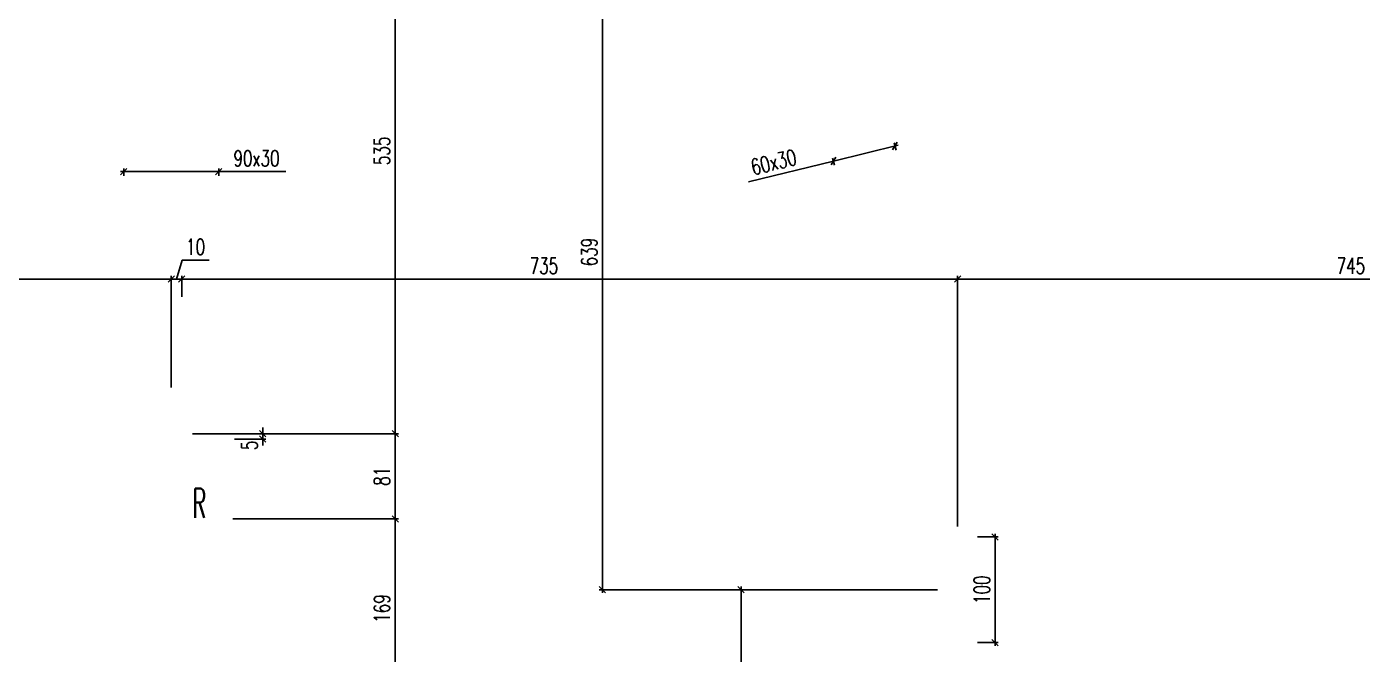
# Model space of a CAD drawing. Extents: x 307 to 786, y -197 to -94.
# Drawn here: x 409.64 to 422.29, y -118.19 to -112.25 of the extents above; entities that cross this region are included whole.
import ezdxf

# ---------------------------------------------------------------- set-up
doc = ezdxf.new("R2010")
doc.units = 0
doc.header["$LTSCALE"] = 0.5
doc.header["$MEASUREMENT"] = 0
doc.layers.get('DEFPOINTS').update_dxf_attribs({"linetype": 'CONTINUOUS'})
doc.layers.add('COTATION', color=7, linetype='CONTINUOUS')
doc.layers.add('REPERE-RAID', color=4, linetype='CONTINUOUS')
doc.styles.add('ROMANS8', font='romans.shx', dxfattribs={"width": 0.7})
doc.styles.get("Standard").update_dxf_attribs({"font": 'txt.shx'})
doc.dimstyles.new('COT50 cm', dxfattribs={"dimtxt": 0.15, "dimasz": 0.06, "dimexe": 0.03, "dimexo": 0.1, "dimgap": 0.05, "dimtad": 1, "dimdec": 0, "dimlfac": 100, "dimzin": 0, "dimdsep": 46, "dimtxsty": 'ROMANS8', "dimblk1": 'OBLIQUE', "dimblk2": 'OBLIQUE', "dimsah": 1, "dimcen": 0.03, "dimdle": 0.03, "dimclrt": 1, "dimadec": 0, "dimazin": 0, "dimtfac": 1, "dimtdec": 0, "dimtmove": 0, "dimatfit": 3, "dimfxl": 1, "dimfxlon": 1, "dimtolj": 1, "dimtzin": 0, "dimlwd": -1, "dimlwe": -1, "dimarcsym": 0})

# ---------------------------------------------------------------- blocks, each defined once
blk = doc.blocks.new('_Oblique')
at = {"layer": 'COTATION', "color": 0, "lineweight": -2}
blk.add_line((-0.5, -0.5), (0.5, 0.5), dxfattribs=at)
blk = doc.blocks.new('*D337')
at = {"layer": 'COTATION', "color": 0, "transparency": 16777216}
for p, q in [((410.53, -113.624), (411.46, -113.624)), ((410.56, -113.664), (410.56, -113.594)), ((411.46, -113.664), (411.46, -113.594)), ((411.46, -113.624), (412.095, -113.624))]:
    blk.add_line(p, q, dxfattribs=at)
at = {"layer": 'DEFPOINTS', "color": 0, "transparency": 16777216}
for p in [(411.46, -113.624), (410.56, -113.903), (411.46, -113.974)]:
    blk.add_point(p, dxfattribs=at)
at = {"layer": 'COTATION', "color": 0, "transparency": 16777216, "xscale": 0.06, "yscale": 0.06, "zscale": 0.06, "rotation": 180}
blk.add_blockref('_Oblique', (410.56, -113.624), dxfattribs=at)
at = {"layer": 'COTATION', "color": 0, "transparency": 16777216, "xscale": 0.06, "yscale": 0.06, "zscale": 0.06}
blk.add_blockref('_Oblique', (411.46, -113.624), dxfattribs=at)
at = {"layer": 'COTATION', "color": 1, "transparency": 16777216, "insert": (411.818, -113.499), "char_height": 0.15, "attachment_point": 5, "style": 'ROMANS8'}
blk.add_mtext('\\A1;90x30', dxfattribs=at)
blk = doc.blocks.new('*D342')
at = {"layer": 'COTATION', "color": 0, "transparency": 16777216}
for p, q in [((417.893, -113.375), (417.281, -113.525)), ((417.874, -113.421), (417.857, -113.353)), ((417.281, -113.525), (416.478, -113.721)), ((417.291, -113.564), (417.274, -113.496))]:
    blk.add_line(p, q, dxfattribs=at)
at = {"layer": 'DEFPOINTS', "color": 0, "transparency": 16777216}
for p in [(417.281, -113.525), (417.931, -113.657), (417.348, -113.799)]:
    blk.add_point(p, dxfattribs=at)
at = {"layer": 'COTATION', "color": 0, "transparency": 16777216, "xscale": 0.06, "yscale": 0.06, "zscale": 0.06}
for p, rotation in [((417.864, -113.383), 13.72922294700455), ((417.281, -113.525), 193.7292229470046)]:
    blk.add_blockref('_Oblique', p, dxfattribs=dict(at, rotation=rotation))
at = {"layer": 'COTATION', "color": 1, "transparency": 16777216, "insert": (416.715, -113.535), "char_height": 0.15, "attachment_point": 5, "rotation": 13.7292, "style": 'ROMANS8'}
blk.add_mtext('\\A1;60x30', dxfattribs=at)
blk = doc.blocks.new('*D359')
at = {"layer": 'COTATION', "color": 0, "transparency": 16777216}
for p, q in [((415.094, -111.159), (415.094, -117.612)), ((416.89, -111.189), (415.064, -111.189)), ((417.018, -117.582), (415.064, -117.582))]:
    blk.add_line(p, q, dxfattribs=at)
at = {"layer": 'DEFPOINTS', "color": 0, "transparency": 16777216}
for p in [(416.99, -111.189), (415.094, -117.582), (417.118, -117.582)]:
    blk.add_point(p, dxfattribs=at)
at = {"layer": 'COTATION', "color": 0, "transparency": 16777216, "xscale": 0.06, "yscale": 0.06, "zscale": 0.06}
for p, rotation in [((415.094, -111.189), 90), ((415.094, -117.582), 270)]:
    blk.add_blockref('_Oblique', p, dxfattribs=dict(at, rotation=rotation))
at = {"layer": 'COTATION', "color": 1, "transparency": 16777216, "insert": (414.969, -114.386), "char_height": 0.15, "attachment_point": 5, "rotation": 90, "style": 'ROMANS8'}
blk.add_mtext('\\A1;639', dxfattribs=at)
blk = doc.blocks.new('*D382')
at = {"layer": 'COTATION', "color": 0, "transparency": 16777216}
for p, q in [((418.267, -117.582), (416.377, -117.582)), ((416.407, -120.892), (416.407, -117.552)), ((416.729, -120.862), (416.377, -120.862))]:
    blk.add_line(p, q, dxfattribs=at)
at = {"layer": 'DEFPOINTS', "color": 0, "transparency": 16777216}
for p in [(416.407, -117.582), (418.367, -117.582), (416.829, -120.862)]:
    blk.add_point(p, dxfattribs=at)
at = {"layer": 'COTATION', "color": 0, "transparency": 16777216, "xscale": 0.06, "yscale": 0.06, "zscale": 0.06}
for p, rotation in [((416.407, -117.582), 90), ((416.407, -120.862), 270)]:
    blk.add_blockref('_Oblique', p, dxfattribs=dict(at, rotation=rotation))
at = {"layer": 'COTATION', "color": 1, "transparency": 16777216, "insert": (416.282, -119.222), "char_height": 0.15, "attachment_point": 5, "rotation": 90, "style": 'ROMANS8'}
blk.add_mtext('\\A1;328', dxfattribs=at)
blk = doc.blocks.new('*D385')
at = {"layer": 'COTATION', "color": 0, "transparency": 16777216}
for p, q in [((411.61, -110.752), (413.161, -110.752)), ((413.131, -110.722), (413.131, -116.136)), ((411.21, -116.106), (413.161, -116.106))]:
    blk.add_line(p, q, dxfattribs=at)
at = {"layer": 'DEFPOINTS', "color": 0, "transparency": 16777216}
for p in [(411.51, -110.752), (411.11, -116.106), (413.131, -116.106)]:
    blk.add_point(p, dxfattribs=at)
at = {"layer": 'COTATION', "color": 0, "transparency": 16777216, "xscale": 0.06, "yscale": 0.06, "zscale": 0.06}
for p, rotation in [((413.131, -110.752), 90), ((413.131, -116.106), 270)]:
    blk.add_blockref('_Oblique', p, dxfattribs=dict(at, rotation=rotation))
at = {"layer": 'COTATION', "color": 1, "transparency": 16777216, "insert": (413.006, -113.429), "char_height": 0.15, "attachment_point": 5, "rotation": 90, "style": 'ROMANS8'}
blk.add_mtext('\\A1;535', dxfattribs=at)
blk = doc.blocks.new('*D386')
at = {"layer": 'COTATION', "color": 0, "transparency": 16777216}
for p, q in [((411.21, -116.106), (413.161, -116.106)), ((413.131, -116.076), (413.131, -116.942)), ((411.595, -116.912), (413.161, -116.912))]:
    blk.add_line(p, q, dxfattribs=at)
at = {"layer": 'DEFPOINTS', "color": 0, "transparency": 16777216}
for p in [(411.11, -116.106), (411.495, -116.912), (413.131, -116.912)]:
    blk.add_point(p, dxfattribs=at)
at = {"layer": 'COTATION', "color": 0, "transparency": 16777216, "xscale": 0.06, "yscale": 0.06, "zscale": 0.06}
for p, rotation in [((413.131, -116.106), 90), ((413.131, -116.912), 270)]:
    blk.add_blockref('_Oblique', p, dxfattribs=dict(at, rotation=rotation))
at = {"layer": 'COTATION', "color": 1, "transparency": 16777216, "insert": (413.006, -116.509), "char_height": 0.15, "attachment_point": 5, "rotation": 90, "style": 'ROMANS8'}
blk.add_mtext('\\A1;81', dxfattribs=at)
blk = doc.blocks.new('*D387')
at = {"layer": 'COTATION', "color": 0, "transparency": 16777216}
for p, q in [((411.595, -116.912), (413.161, -116.912)), ((413.131, -116.882), (413.131, -118.637)), ((411.595, -118.607), (413.161, -118.607))]:
    blk.add_line(p, q, dxfattribs=at)
at = {"layer": 'DEFPOINTS', "color": 0, "transparency": 16777216}
for p in [(411.495, -116.912), (411.495, -118.607), (413.131, -118.607)]:
    blk.add_point(p, dxfattribs=at)
at = {"layer": 'COTATION', "color": 0, "transparency": 16777216, "xscale": 0.06, "yscale": 0.06, "zscale": 0.06}
for p, rotation in [((413.131, -116.912), 90), ((413.131, -118.607), 270)]:
    blk.add_blockref('_Oblique', p, dxfattribs=dict(at, rotation=rotation))
at = {"layer": 'COTATION', "color": 1, "transparency": 16777216, "insert": (413.006, -117.76), "char_height": 0.15, "attachment_point": 5, "rotation": 90, "style": 'ROMANS8'}
blk.add_mtext('\\A1;169', dxfattribs=at)
blk = doc.blocks.new('*D481')
at = {"layer": 'COTATION', "color": 0, "linetype": 'ByBlock', "transparency": 16777216}
for p, q in [((404.08, -114.642), (411.04, -114.642)), ((404.11, -115.355), (404.11, -114.612)), ((411.01, -115.668), (411.01, -114.612))]:
    blk.add_line(p, q, dxfattribs=at)
at = {"layer": 'DEFPOINTS', "color": 0, "linetype": 'ByBlock', "transparency": 16777216}
for p in [(411.01, -114.642), (404.11, -115.455), (411.01, -115.768)]:
    blk.add_point(p, dxfattribs=at)
at = {"layer": 'COTATION', "color": 0, "linetype": 'ByBlock', "transparency": 16777216, "xscale": 0.06, "yscale": 0.06, "zscale": 0.06, "rotation": 180}
blk.add_blockref('_Oblique', (404.11, -114.642), dxfattribs=at)
at = {"layer": 'COTATION', "color": 0, "linetype": 'ByBlock', "transparency": 16777216, "xscale": 0.06, "yscale": 0.06, "zscale": 0.06}
blk.add_blockref('_Oblique', (411.01, -114.642), dxfattribs=at)
at = {"layer": 'COTATION', "color": 1, "linetype": 'ByBlock', "transparency": 16777216, "insert": (407.56, -114.517), "char_height": 0.15, "attachment_point": 5, "style": 'ROMANS8'}
blk.add_mtext('\\A1;690', dxfattribs=at)
blk = doc.blocks.new('*D482')
at = {"layer": 'COTATION', "color": 0, "linetype": 'ByBlock', "transparency": 16777216}
for p, q in [((411.06, -114.642), (411.114, -114.462)), ((411.114, -114.462), (411.369, -114.462)), ((410.98, -114.642), (411.14, -114.642)), ((411.01, -115.668), (411.01, -114.612)), ((411.11, -114.811), (411.11, -114.612))]:
    blk.add_line(p, q, dxfattribs=at)
at = {"layer": 'DEFPOINTS', "color": 0, "linetype": 'ByBlock', "transparency": 16777216}
for p in [(411.11, -114.642), (411.11, -114.911), (411.01, -115.768)]:
    blk.add_point(p, dxfattribs=at)
at = {"layer": 'COTATION', "color": 0, "linetype": 'ByBlock', "transparency": 16777216, "xscale": 0.06, "yscale": 0.06, "zscale": 0.06, "rotation": 180}
blk.add_blockref('_Oblique', (411.01, -114.642), dxfattribs=at)
at = {"layer": 'COTATION', "color": 0, "linetype": 'ByBlock', "transparency": 16777216, "xscale": 0.06, "yscale": 0.06, "zscale": 0.06}
blk.add_blockref('_Oblique', (411.11, -114.642), dxfattribs=at)
at = {"layer": 'COTATION', "color": 1, "linetype": 'ByBlock', "transparency": 16777216, "insert": (411.241, -114.337), "char_height": 0.15, "attachment_point": 5, "style": 'ROMANS8'}
blk.add_mtext('\\A1;10', dxfattribs=at)
blk = doc.blocks.new('*D483')
at = {"layer": 'COTATION', "color": 0, "linetype": 'ByBlock', "transparency": 16777216}
for p, q in [((411.08, -114.642), (418.487, -114.642)), ((411.11, -114.811), (411.11, -114.612)), ((418.457, -116.982), (418.457, -114.612))]:
    blk.add_line(p, q, dxfattribs=at)
at = {"layer": 'DEFPOINTS', "color": 0, "linetype": 'ByBlock', "transparency": 16777216}
for p in [(418.457, -114.642), (411.11, -114.911), (418.457, -117.082)]:
    blk.add_point(p, dxfattribs=at)
at = {"layer": 'COTATION', "color": 0, "linetype": 'ByBlock', "transparency": 16777216, "xscale": 0.06, "yscale": 0.06, "zscale": 0.06, "rotation": 180}
blk.add_blockref('_Oblique', (411.11, -114.642), dxfattribs=at)
at = {"layer": 'COTATION', "color": 0, "linetype": 'ByBlock', "transparency": 16777216, "xscale": 0.06, "yscale": 0.06, "zscale": 0.06}
blk.add_blockref('_Oblique', (418.457, -114.642), dxfattribs=at)
at = {"layer": 'COTATION', "color": 1, "linetype": 'ByBlock', "transparency": 16777216, "insert": (414.54, -114.517), "char_height": 0.15, "attachment_point": 5, "style": 'ROMANS8'}
blk.add_mtext('\\A1;735', dxfattribs=at)
blk = doc.blocks.new('*D484')
at = {"layer": 'COTATION', "color": 0, "linetype": 'ByBlock', "transparency": 16777216}
for p, q in [((418.427, -114.642), (425.937, -114.642)), ((418.457, -116.982), (418.457, -114.612)), ((425.907, -115.083), (425.907, -114.612))]:
    blk.add_line(p, q, dxfattribs=at)
at = {"layer": 'DEFPOINTS', "color": 0, "linetype": 'ByBlock', "transparency": 16777216}
for p in [(425.907, -114.642), (425.907, -115.183), (418.457, -117.082)]:
    blk.add_point(p, dxfattribs=at)
at = {"layer": 'COTATION', "color": 0, "linetype": 'ByBlock', "transparency": 16777216, "xscale": 0.06, "yscale": 0.06, "zscale": 0.06, "rotation": 180}
blk.add_blockref('_Oblique', (418.457, -114.642), dxfattribs=at)
at = {"layer": 'COTATION', "color": 0, "linetype": 'ByBlock', "transparency": 16777216, "xscale": 0.06, "yscale": 0.06, "zscale": 0.06}
blk.add_blockref('_Oblique', (425.907, -114.642), dxfattribs=at)
at = {"layer": 'COTATION', "color": 1, "linetype": 'ByBlock', "transparency": 16777216, "insert": (422.182, -114.517), "char_height": 0.15, "attachment_point": 5, "style": 'ROMANS8'}
blk.add_mtext('\\A1;745', dxfattribs=at)
blk = doc.blocks.new('*D598')
at = {"layer": 'COTATION', "color": 0, "transparency": 16777216}
for p, q in [((418.647, -117.082), (418.842, -117.082)), ((418.812, -118.112), (418.812, -117.052)), ((418.647, -118.082), (418.842, -118.082))]:
    blk.add_line(p, q, dxfattribs=at)
at = {"layer": 'DEFPOINTS', "color": 0, "transparency": 16777216}
for p in [(418.547, -117.082), (418.812, -117.082), (418.547, -118.082)]:
    blk.add_point(p, dxfattribs=at)
at = {"layer": 'COTATION', "color": 0, "transparency": 16777216, "xscale": 0.06, "yscale": 0.06, "zscale": 0.06}
for p, rotation in [((418.812, -117.082), 90), ((418.812, -118.082), 270)]:
    blk.add_blockref('_Oblique', p, dxfattribs=dict(at, rotation=rotation))
at = {"layer": 'COTATION', "color": 1, "transparency": 16777216, "insert": (418.687, -117.582), "char_height": 0.15, "attachment_point": 5, "rotation": 90, "style": 'ROMANS8', "bg_fill": 3, "box_fill_scale": 1.25, "bg_fill_color": 256, "bg_fill_true_color": 13158600, "bg_fill_transparency": 0}
blk.add_mtext('\\A1;100', dxfattribs=at)
blk = doc.blocks.new('*D746')
at = {"layer": 'COTATION', "color": 0, "transparency": 16777216}
for p, q in [((411.759, -116.106), (411.907, -116.106)), ((411.877, -116.106), (411.877, -116.046)), ((411.877, -116.156), (411.877, -116.106)), ((411.61, -116.156), (411.907, -116.156)), ((411.877, -116.156), (411.877, -116.216))]:
    blk.add_line(p, q, dxfattribs=at)
at = {"layer": 'DEFPOINTS', "color": 0, "transparency": 16777216}
for p in [(411.659, -116.106), (411.877, -116.106), (411.51, -116.156)]:
    blk.add_point(p, dxfattribs=at)
at = {"layer": 'COTATION', "color": 0, "transparency": 16777216, "xscale": 0.06, "yscale": 0.06, "zscale": 0.06}
for p, rotation in [((411.877, -116.106), 270), ((411.877, -116.156), 90)]:
    blk.add_blockref('_Oblique', p, dxfattribs=dict(at, rotation=rotation))
at = {"layer": 'COTATION', "color": 1, "transparency": 16777216, "insert": (411.752, -116.216), "char_height": 0.15, "attachment_point": 5, "rotation": 90, "style": 'ROMANS8'}
blk.add_mtext('\\A1;5', dxfattribs=at)

msp = doc.modelspace()

# ---------------------------------------------------------------- texts
at = {"layer": 'REPERE-RAID', "color": 4, "width": 0.519}
msp.add_text('R', height=0.28, dxfattribs=at).set_placement((411.2109, -116.9025))

# ---------------------------------------------------------------- dimensions: what is measured, and where the dimension line sits
at = {"layer": 'COTATION'}
for base, p1, p2, picture, middle in [((413.1311, -116.1056), (411.5097, -110.7524), (411.1099, -116.1056), '*D385', (413.0061, -113.429)), ((415.0942, -117.5824), (416.9897, -111.1888), (417.1176, -117.5824), '*D359', (414.9692, -114.3856)), ((413.1311, -116.9124), (411.1099, -116.1056), (411.4949, -116.9124), '*D386', (413.0061, -116.509)), ((413.1311, -118.6072), (411.4949, -116.9124), (411.4949, -118.6072), '*D387', (413.0061, -117.7598)), ((416.4071, -117.5824), (416.8289, -120.8624), (418.3666, -117.5824), '*D382', (416.2821, -119.2224))]:
    dim = msp.add_linear_dim(base=base, p1=p1, p2=p2, angle=90, dimstyle='COT50 cm', override={"dimtmove": 1, "dimfxl": 10, "dimfxlon": 1}, dxfattribs=at)
    dim.commit()
    dim.dimension.update_dxf_attribs({"geometry": picture, "text_midpoint": middle})
dim = msp.add_linear_dim(base=(411.4599, -113.6236), p1=(410.5599, -113.9035), p2=(411.4599, -113.9742), text='<>x30', dimstyle='COT50 cm', override={"dimfxl": 0.04, "dimfxlon": 1}, dxfattribs=at)
dim.commit()
dim.dimension.update_dxf_attribs({"geometry": '*D337', "text_midpoint": (411.8178, -113.6236), "dimtype": 160})
dim = msp.add_linear_dim(base=(417.2812, -113.5249), p1=(417.9311, -113.6568), p2=(417.3482, -113.7992), angle=193.72922, text='<>x30', dimstyle='COT50 cm', override={"dimfxl": 0.04, "dimfxlon": 1}, dxfattribs=at)
dim.commit()
dim.dimension.update_dxf_attribs({"geometry": '*D342', "text_midpoint": (416.7448, -113.656), "dimtype": 161})
at = {"layer": 'COTATION', "linetype": 'ByBlock'}
for base, p1, p2, picture, middle in [((411.1099, -114.6423), (411.0097, -115.7678), (411.1099, -114.911), '*D482', (411.1638, -114.3373)), ((411.0097, -114.6423), (404.1097, -115.455), (411.0097, -115.7678), '*D481', (407.5597, -114.5173)), ((425.9065, -114.6423), (418.4565, -117.0824), (425.9065, -115.1825), '*D484', (422.1815, -114.5173))]:
    dim = msp.add_linear_dim(base=base, p1=p1, p2=p2, dimstyle='COT50 cm', override={"dimtmove": 1, "dimfxl": 10, "dimfxlon": 1}, dxfattribs=at)
    dim.commit()
    dim.dimension.update_dxf_attribs({"geometry": picture, "text_midpoint": middle})
dim = msp.add_linear_dim(base=(418.4565, -114.6423), p1=(411.1099, -114.911), p2=(418.4565, -117.0824), dimstyle='COT50 cm', override={"dimtmove": 1, "dimfxl": 10, "dimfxlon": 1}, dxfattribs=at)
dim.commit()
dim.dimension.update_dxf_attribs({"geometry": '*D483', "text_midpoint": (414.5398, -114.6423), "dimtype": 160})
at = {"layer": 'COTATION'}
dim = msp.add_linear_dim(base=(411.8773, -116.1056), p1=(411.5096, -116.1556), p2=(411.6588, -116.1056), angle=90, dimstyle='COT50 cm', override={"dimtmove": 1, "dimfxl": 10, "dimfxlon": 1}, dxfattribs=at)
dim.commit()
dim.dimension.update_dxf_attribs({"geometry": '*D746', "text_midpoint": (411.8773, -116.2156), "dimtype": 160})

# ---------------------------------------------------------------- next in the draw order: dimensions: what is measured, and where the dimension line sits
dim = msp.add_linear_dim(base=(418.8122, -117.0824), p1=(418.5466, -118.0823), p2=(418.5466, -117.0824), angle=90, dimstyle='COT50 cm', override={"dimfxl": 0.2, "dimfxlon": 1, "dimtfill": 1}, dxfattribs=at)
dim.commit()
dim.dimension.update_dxf_attribs({"geometry": '*D598', "text_midpoint": (418.6872, -117.5824)})

doc.saveas('drawing.dxf')
